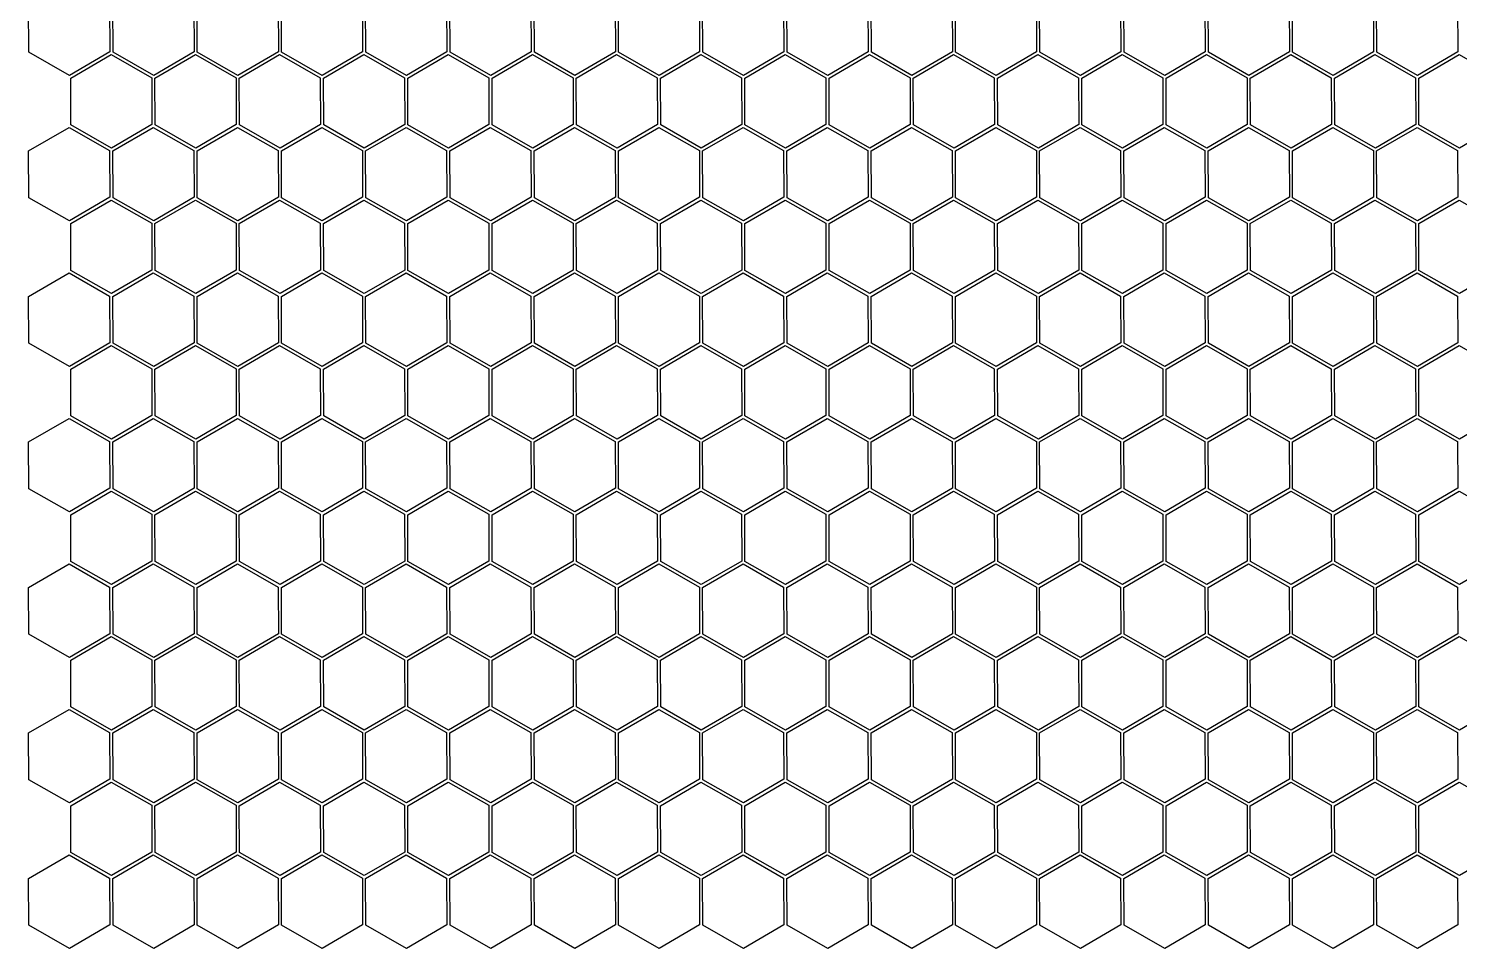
# Model space of a CAD drawing. Header units: millimetres. Extents: x -84.9 to 0, y -0.4 to 54.3.
# Drawn here: x -84.91 to -42.46, y -0.35 to 26.95 of the extents above; entities that cross this region are included whole.
import ezdxf

# ---------------------------------------------------------------- set-up
doc = ezdxf.new("R2010")
doc.units = ezdxf.units.MM
doc.layers.add('Layer_1', color=7, linetype='CONTINUOUS')

msp = doc.modelspace()

# ---------------------------------------------------------------- linework, layer by layer
at = {"layer": 'Layer_1', "color": 7}
for points in [[(-82.50412, 26.262636), (-83.703092, 25.563272), (-84.908245, 26.25193), (-84.914418, 27.639954), (-83.715445, 28.339316), (-82.510293, 27.650659)], [(-80.00412, 26.262636), (-81.203093, 25.563272), (-82.408245, 26.25193), (-82.414418, 27.639954), (-81.215445, 28.339316), (-80.010293, 27.650659)], [(-77.50412, 26.262636), (-78.703093, 25.563272), (-79.908245, 26.25193), (-79.914418, 27.639954), (-78.715445, 28.339316), (-77.510293, 27.650659)], [(-75.004118, 26.262636), (-76.203091, 25.563272), (-77.408245, 26.25193), (-77.414418, 27.639954), (-76.215445, 28.339316), (-75.010293, 27.650659)], [(-72.504119, 26.262636), (-73.703091, 25.563272), (-74.908245, 26.25193), (-74.914418, 27.639954), (-73.715446, 28.339316), (-72.510292, 27.650659)], [(-70.00412, 26.262636), (-71.203093, 25.563272), (-72.408245, 26.25193), (-72.414418, 27.639954), (-71.215446, 28.339316), (-70.010293, 27.650659)], [(-67.504121, 26.262636), (-68.703092, 25.563272), (-69.908246, 26.25193), (-69.914418, 27.639954), (-68.715446, 28.339316), (-67.510294, 27.650659)], [(-65.004119, 26.262636), (-66.203092, 25.563272), (-67.408246, 26.25193), (-67.414419, 27.639954), (-66.215446, 28.339316), (-65.010294, 27.650659)], [(-62.504119, 26.262636), (-63.703092, 25.563272), (-64.908246, 26.25193), (-64.914419, 27.639954), (-63.715446, 28.339316), (-62.510292, 27.650659)], [(-60.004119, 26.262636), (-61.203092, 25.563272), (-62.408244, 26.25193), (-62.414417, 27.639954), (-61.215446, 28.339316), (-60.010292, 27.650659)], [(-57.504121, 26.262636), (-58.703092, 25.563272), (-59.908246, 26.25193), (-59.914419, 27.639954), (-58.715446, 28.339316), (-57.510294, 27.650659)], [(-55.00412, 26.262636), (-56.203092, 25.563272), (-57.408246, 26.25193), (-57.414419, 27.639954), (-56.215447, 28.339316), (-55.010294, 27.650659)], [(-52.50412, 26.262636), (-53.703092, 25.563272), (-54.908246, 26.25193), (-54.914419, 27.639954), (-53.715447, 28.339316), (-52.510293, 27.650659)], [(-50.00412, 26.262636), (-51.203093, 25.563272), (-52.408245, 26.25193), (-52.414418, 27.639954), (-51.215447, 28.339316), (-50.010293, 27.650659)], [(-47.50412, 26.262636), (-48.703093, 25.563272), (-49.908245, 26.25193), (-49.914418, 27.639954), (-48.715445, 28.339316), (-47.510293, 27.650659)], [(-45.00412, 26.262636), (-46.203093, 25.563272), (-47.408247, 26.25193), (-47.41442, 27.639954), (-46.215447, 28.339316), (-45.010293, 27.650659)], [(-42.50412, 26.262636), (-43.703093, 25.563272), (-44.908247, 26.25193), (-44.91442, 27.639954), (-43.715447, 28.339316), (-42.510293, 27.650659)], [(-81.25412, 24.103123), (-82.453092, 23.40376), (-83.658245, 24.092419), (-83.664418, 25.480441), (-82.465445, 26.179805), (-81.260293, 25.491146)], [(-78.75412, 24.103123), (-79.953093, 23.40376), (-81.158245, 24.092419), (-81.164418, 25.480441), (-79.965445, 26.179805), (-78.760293, 25.491146)], [(-76.25412, 24.103123), (-77.453091, 23.40376), (-78.658245, 24.092419), (-78.664418, 25.480441), (-77.465445, 26.179805), (-76.260293, 25.491146)], [(-73.754119, 24.103123), (-74.953091, 23.40376), (-76.158245, 24.092419), (-76.164418, 25.480441), (-74.965445, 26.179805), (-73.760291, 25.491146)], [(-71.25412, 24.103123), (-72.453093, 23.40376), (-73.658245, 24.092419), (-73.664418, 25.480441), (-72.465446, 26.179805), (-71.260293, 25.491146)], [(-68.754121, 24.103123), (-69.953093, 23.40376), (-71.158245, 24.092419), (-71.164418, 25.480441), (-69.965446, 26.179805), (-68.760293, 25.491146)], [(-66.254121, 24.103123), (-67.453092, 23.40376), (-68.658246, 24.092419), (-68.664419, 25.480441), (-67.465446, 26.179805), (-66.260294, 25.491146)], [(-63.754119, 24.103123), (-64.953092, 23.40376), (-66.158246, 24.092419), (-66.164419, 25.480441), (-64.965446, 26.179805), (-63.760292, 25.491146)], [(-61.254119, 24.103123), (-62.453092, 23.40376), (-63.658246, 24.092419), (-63.664419, 25.480441), (-62.465446, 26.179805), (-61.260292, 25.491146)], [(-58.754121, 24.103123), (-59.953094, 23.40376), (-61.158246, 24.092419), (-61.164419, 25.480441), (-59.965446, 26.179805), (-58.760294, 25.491146)], [(-56.25412, 24.103123), (-57.453092, 23.40376), (-58.658246, 24.092419), (-58.664419, 25.480441), (-57.465446, 26.179805), (-56.260294, 25.491146)], [(-53.75412, 24.103123), (-54.953092, 23.40376), (-56.158246, 24.092419), (-56.164419, 25.480441), (-54.965447, 26.179805), (-53.760293, 25.491146)], [(-51.25412, 24.103123), (-52.453092, 23.40376), (-53.658245, 24.092419), (-53.664418, 25.480441), (-52.465447, 26.179805), (-51.260293, 25.491146)], [(-48.75412, 24.103123), (-49.953093, 23.40376), (-51.158245, 24.092419), (-51.164418, 25.480441), (-49.965445, 26.179805), (-48.760293, 25.491146)], [(-46.25412, 24.103123), (-47.453093, 23.40376), (-48.658247, 24.092419), (-48.66442, 25.480441), (-47.465447, 26.179805), (-46.260295, 25.491146)], [(-43.75412, 24.103123), (-44.953093, 23.40376), (-46.158247, 24.092419), (-46.16442, 25.480441), (-44.965447, 26.179805), (-43.760293, 25.491146)], [(-41.25412, 24.103123), (-42.453093, 23.40376), (-43.658245, 24.092419), (-43.664418, 25.480441), (-42.465447, 26.179805), (-41.260293, 25.491146)], [(-82.50412, 21.943612), (-83.703092, 21.244249), (-84.908245, 21.932908), (-84.914418, 23.32093), (-83.715445, 24.020294), (-82.510293, 23.331635)], [(-80.00412, 21.943612), (-81.203093, 21.244249), (-82.408245, 21.932908), (-82.414418, 23.32093), (-81.215445, 24.020294), (-80.010293, 23.331635)], [(-77.50412, 21.943612), (-78.703093, 21.244249), (-79.908245, 21.932908), (-79.914418, 23.32093), (-78.715445, 24.020294), (-77.510293, 23.331635)], [(-75.004118, 21.943612), (-76.203091, 21.244249), (-77.408245, 21.932908), (-77.414418, 23.32093), (-76.215445, 24.020294), (-75.010293, 23.331635)], [(-72.504119, 21.943612), (-73.703091, 21.244249), (-74.908245, 21.932908), (-74.914418, 23.32093), (-73.715446, 24.020294), (-72.510292, 23.331635)], [(-70.00412, 21.943612), (-71.203093, 21.244249), (-72.408245, 21.932908), (-72.414418, 23.32093), (-71.215446, 24.020294), (-70.010293, 23.331635)], [(-67.504121, 21.943612), (-68.703092, 21.244249), (-69.908246, 21.932908), (-69.914418, 23.32093), (-68.715446, 24.020294), (-67.510294, 23.331635)], [(-65.004119, 21.943612), (-66.203092, 21.244249), (-67.408246, 21.932908), (-67.414419, 23.32093), (-66.215446, 24.020294), (-65.010294, 23.331635)], [(-62.504119, 21.943612), (-63.703092, 21.244249), (-64.908246, 21.932908), (-64.914419, 23.32093), (-63.715446, 24.020294), (-62.510292, 23.331635)], [(-60.004119, 21.943612), (-61.203092, 21.244249), (-62.408244, 21.932908), (-62.414417, 23.32093), (-61.215446, 24.020294), (-60.010292, 23.331635)], [(-57.504121, 21.943612), (-58.703092, 21.244249), (-59.908246, 21.932908), (-59.914419, 23.32093), (-58.715446, 24.020294), (-57.510294, 23.331635)], [(-55.00412, 21.943612), (-56.203092, 21.244249), (-57.408246, 21.932908), (-57.414419, 23.32093), (-56.215447, 24.020294), (-55.010294, 23.331635)], [(-52.50412, 21.943612), (-53.703092, 21.244249), (-54.908246, 21.932908), (-54.914419, 23.32093), (-53.715447, 24.020294), (-52.510293, 23.331635)], [(-50.00412, 21.943612), (-51.203093, 21.244249), (-52.408245, 21.932908), (-52.414418, 23.32093), (-51.215447, 24.020294), (-50.010293, 23.331635)], [(-47.50412, 21.943612), (-48.703093, 21.244249), (-49.908245, 21.932908), (-49.914418, 23.32093), (-48.715445, 24.020294), (-47.510293, 23.331635)], [(-45.00412, 21.943612), (-46.203093, 21.244249), (-47.408247, 21.932908), (-47.41442, 23.32093), (-46.215447, 24.020294), (-45.010293, 23.331635)], [(-42.50412, 21.943612), (-43.703093, 21.244249), (-44.908247, 21.932908), (-44.91442, 23.32093), (-43.715447, 24.020294), (-42.510293, 23.331635)], [(-81.25412, 19.784101), (-82.453092, 19.084736), (-83.658245, 19.773395), (-83.664418, 21.161419), (-82.465445, 21.860781), (-81.260293, 21.172122)], [(-78.75412, 19.784101), (-79.953093, 19.084736), (-81.158245, 19.773395), (-81.164418, 21.161419), (-79.965445, 21.860781), (-78.760293, 21.172122)], [(-76.25412, 19.784101), (-77.453091, 19.084736), (-78.658245, 19.773395), (-78.664418, 21.161419), (-77.465445, 21.860781), (-76.260293, 21.172122)], [(-73.754119, 19.784101), (-74.953091, 19.084736), (-76.158245, 19.773395), (-76.164418, 21.161419), (-74.965445, 21.860781), (-73.760291, 21.172122)], [(-71.25412, 19.784101), (-72.453093, 19.084736), (-73.658245, 19.773395), (-73.664418, 21.161419), (-72.465446, 21.860781), (-71.260293, 21.172122)], [(-68.754121, 19.784101), (-69.953093, 19.084736), (-71.158245, 19.773395), (-71.164418, 21.161419), (-69.965446, 21.860781), (-68.760293, 21.172122)], [(-66.254121, 19.784101), (-67.453092, 19.084736), (-68.658246, 19.773395), (-68.664419, 21.161419), (-67.465446, 21.860781), (-66.260294, 21.172122)], [(-63.754119, 19.784101), (-64.953092, 19.084736), (-66.158246, 19.773395), (-66.164419, 21.161419), (-64.965446, 21.860781), (-63.760292, 21.172122)], [(-61.254119, 19.784101), (-62.453092, 19.084736), (-63.658246, 19.773395), (-63.664419, 21.161419), (-62.465446, 21.860781), (-61.260292, 21.172122)], [(-58.754121, 19.784101), (-59.953094, 19.084736), (-61.158246, 19.773395), (-61.164419, 21.161419), (-59.965446, 21.860781), (-58.760294, 21.172122)], [(-56.25412, 19.784101), (-57.453092, 19.084736), (-58.658246, 19.773395), (-58.664419, 21.161419), (-57.465446, 21.860781), (-56.260294, 21.172122)], [(-53.75412, 19.784101), (-54.953092, 19.084736), (-56.158246, 19.773395), (-56.164419, 21.161419), (-54.965447, 21.860781), (-53.760293, 21.172122)], [(-51.25412, 19.784101), (-52.453092, 19.084736), (-53.658245, 19.773395), (-53.664418, 21.161419), (-52.465447, 21.860781), (-51.260293, 21.172122)], [(-48.75412, 19.784101), (-49.953093, 19.084736), (-51.158245, 19.773395), (-51.164418, 21.161419), (-49.965445, 21.860781), (-48.760293, 21.172122)], [(-46.25412, 19.784101), (-47.453093, 19.084736), (-48.658247, 19.773395), (-48.66442, 21.161419), (-47.465447, 21.860781), (-46.260295, 21.172122)], [(-43.75412, 19.784101), (-44.953093, 19.084736), (-46.158247, 19.773395), (-46.16442, 21.161419), (-44.965447, 21.860781), (-43.760293, 21.172122)], [(-41.25412, 19.784101), (-42.453093, 19.084736), (-43.658245, 19.773395), (-43.664418, 21.161419), (-42.465447, 21.860781), (-41.260293, 21.172122)], [(-82.50412, 17.624588), (-83.703092, 16.925225), (-84.908245, 17.613884), (-84.914418, 19.001906), (-83.715445, 19.70127), (-82.510293, 19.012611)], [(-80.00412, 17.624588), (-81.203093, 16.925225), (-82.408245, 17.613884), (-82.414418, 19.001906), (-81.215445, 19.70127), (-80.010293, 19.012611)], [(-77.50412, 17.624588), (-78.703093, 16.925225), (-79.908245, 17.613884), (-79.914418, 19.001906), (-78.715445, 19.70127), (-77.510293, 19.012611)], [(-75.004118, 17.624588), (-76.203091, 16.925225), (-77.408245, 17.613884), (-77.414418, 19.001906), (-76.215445, 19.70127), (-75.010293, 19.012611)], [(-72.504119, 17.624588), (-73.703091, 16.925225), (-74.908245, 17.613884), (-74.914418, 19.001906), (-73.715446, 19.70127), (-72.510292, 19.012611)], [(-70.00412, 17.624588), (-71.203093, 16.925225), (-72.408245, 17.613884), (-72.414418, 19.001906), (-71.215446, 19.70127), (-70.010293, 19.012611)], [(-67.504121, 17.624588), (-68.703092, 16.925225), (-69.908246, 17.613884), (-69.914418, 19.001906), (-68.715446, 19.70127), (-67.510294, 19.012611)], [(-65.004119, 17.624588), (-66.203092, 16.925225), (-67.408246, 17.613884), (-67.414419, 19.001906), (-66.215446, 19.70127), (-65.010294, 19.012611)], [(-62.504119, 17.624588), (-63.703092, 16.925225), (-64.908246, 17.613884), (-64.914419, 19.001906), (-63.715446, 19.70127), (-62.510292, 19.012611)], [(-60.004119, 17.624588), (-61.203092, 16.925225), (-62.408244, 17.613884), (-62.414417, 19.001906), (-61.215446, 19.70127), (-60.010292, 19.012611)], [(-57.504121, 17.624588), (-58.703092, 16.925225), (-59.908246, 17.613884), (-59.914419, 19.001906), (-58.715446, 19.70127), (-57.510294, 19.012611)], [(-55.00412, 17.624588), (-56.203092, 16.925225), (-57.408246, 17.613884), (-57.414419, 19.001906), (-56.215447, 19.70127), (-55.010294, 19.012611)], [(-52.50412, 17.624588), (-53.703092, 16.925225), (-54.908246, 17.613884), (-54.914419, 19.001906), (-53.715447, 19.70127), (-52.510293, 19.012611)], [(-50.00412, 17.624588), (-51.203093, 16.925225), (-52.408245, 17.613884), (-52.414418, 19.001906), (-51.215447, 19.70127), (-50.010293, 19.012611)], [(-47.50412, 17.624588), (-48.703093, 16.925225), (-49.908245, 17.613884), (-49.914418, 19.001906), (-48.715445, 19.70127), (-47.510293, 19.012611)], [(-45.00412, 17.624588), (-46.203093, 16.925225), (-47.408247, 17.613884), (-47.41442, 19.001906), (-46.215447, 19.70127), (-45.010293, 19.012611)], [(-42.50412, 17.624588), (-43.703093, 16.925225), (-44.908247, 17.613884), (-44.91442, 19.001906), (-43.715447, 19.70127), (-42.510293, 19.012611)], [(-81.25412, 15.465077), (-82.453092, 14.765712), (-83.658245, 15.454371), (-83.664418, 16.842395), (-82.465445, 17.541757), (-81.260293, 16.853098)], [(-78.75412, 15.465077), (-79.953093, 14.765712), (-81.158245, 15.454371), (-81.164418, 16.842395), (-79.965445, 17.541757), (-78.760293, 16.853098)], [(-76.25412, 15.465077), (-77.453091, 14.765712), (-78.658245, 15.454371), (-78.664418, 16.842395), (-77.465445, 17.541757), (-76.260293, 16.853098)], [(-73.754119, 15.465077), (-74.953091, 14.765712), (-76.158245, 15.454371), (-76.164418, 16.842395), (-74.965445, 17.541757), (-73.760291, 16.853098)], [(-71.25412, 15.465077), (-72.453093, 14.765712), (-73.658245, 15.454371), (-73.664418, 16.842395), (-72.465446, 17.541757), (-71.260293, 16.853098)], [(-68.754121, 15.465077), (-69.953093, 14.765712), (-71.158245, 15.454371), (-71.164418, 16.842395), (-69.965446, 17.541757), (-68.760293, 16.853098)], [(-66.254121, 15.465077), (-67.453092, 14.765712), (-68.658246, 15.454371), (-68.664419, 16.842395), (-67.465446, 17.541757), (-66.260294, 16.853098)], [(-63.754119, 15.465077), (-64.953092, 14.765712), (-66.158246, 15.454371), (-66.164419, 16.842395), (-64.965446, 17.541757), (-63.760292, 16.853098)], [(-61.254119, 15.465077), (-62.453092, 14.765712), (-63.658246, 15.454371), (-63.664419, 16.842395), (-62.465446, 17.541757), (-61.260292, 16.853098)], [(-58.754121, 15.465077), (-59.953094, 14.765712), (-61.158246, 15.454371), (-61.164419, 16.842395), (-59.965446, 17.541757), (-58.760294, 16.853098)], [(-56.25412, 15.465077), (-57.453092, 14.765712), (-58.658246, 15.454371), (-58.664419, 16.842395), (-57.465446, 17.541757), (-56.260294, 16.853098)], [(-53.75412, 15.465077), (-54.953092, 14.765712), (-56.158246, 15.454371), (-56.164419, 16.842395), (-54.965447, 17.541757), (-53.760293, 16.853098)], [(-51.25412, 15.465077), (-52.453092, 14.765712), (-53.658245, 15.454371), (-53.664418, 16.842395), (-52.465447, 17.541757), (-51.260293, 16.853098)], [(-48.75412, 15.465077), (-49.953093, 14.765712), (-51.158245, 15.454371), (-51.164418, 16.842395), (-49.965445, 17.541757), (-48.760293, 16.853098)], [(-46.25412, 15.465077), (-47.453093, 14.765712), (-48.658247, 15.454371), (-48.66442, 16.842395), (-47.465447, 17.541757), (-46.260295, 16.853098)], [(-43.75412, 15.465077), (-44.953093, 14.765712), (-46.158247, 15.454371), (-46.16442, 16.842395), (-44.965447, 17.541757), (-43.760293, 16.853098)], [(-41.25412, 15.465077), (-42.453093, 14.765712), (-43.658245, 15.454371), (-43.664418, 16.842395), (-42.465447, 17.541757), (-41.260293, 16.853098)], [(-82.50412, 13.305566), (-83.703092, 12.606201), (-84.908245, 13.29486), (-84.914418, 14.682884), (-83.715445, 15.382246), (-82.510293, 14.693587)], [(-80.00412, 13.305566), (-81.203093, 12.606201), (-82.408245, 13.29486), (-82.414418, 14.682884), (-81.215445, 15.382246), (-80.010293, 14.693587)], [(-77.50412, 13.305566), (-78.703093, 12.606201), (-79.908245, 13.29486), (-79.914418, 14.682884), (-78.715445, 15.382246), (-77.510293, 14.693587)], [(-75.004118, 13.305566), (-76.203091, 12.606201), (-77.408245, 13.29486), (-77.414418, 14.682884), (-76.215445, 15.382246), (-75.010293, 14.693587)], [(-72.504119, 13.305566), (-73.703091, 12.606201), (-74.908245, 13.29486), (-74.914418, 14.682884), (-73.715446, 15.382246), (-72.510292, 14.693587)], [(-70.00412, 13.305566), (-71.203093, 12.606201), (-72.408245, 13.29486), (-72.414418, 14.682884), (-71.215446, 15.382246), (-70.010293, 14.693587)], [(-67.504121, 13.305566), (-68.703092, 12.606201), (-69.908246, 13.29486), (-69.914418, 14.682884), (-68.715446, 15.382246), (-67.510294, 14.693587)], [(-65.004119, 13.305566), (-66.203092, 12.606201), (-67.408246, 13.29486), (-67.414419, 14.682884), (-66.215446, 15.382246), (-65.010294, 14.693587)], [(-62.504119, 13.305566), (-63.703092, 12.606201), (-64.908246, 13.29486), (-64.914419, 14.682884), (-63.715446, 15.382246), (-62.510292, 14.693587)], [(-60.004119, 13.305566), (-61.203092, 12.606201), (-62.408244, 13.29486), (-62.414417, 14.682884), (-61.215446, 15.382246), (-60.010292, 14.693587)], [(-57.504121, 13.305566), (-58.703092, 12.606201), (-59.908246, 13.29486), (-59.914419, 14.682884), (-58.715446, 15.382246), (-57.510294, 14.693587)], [(-55.00412, 13.305566), (-56.203092, 12.606201), (-57.408246, 13.29486), (-57.414419, 14.682884), (-56.215447, 15.382246), (-55.010294, 14.693587)], [(-52.50412, 13.305566), (-53.703092, 12.606201), (-54.908246, 13.29486), (-54.914419, 14.682884), (-53.715447, 15.382246), (-52.510293, 14.693587)], [(-50.00412, 13.305566), (-51.203093, 12.606201), (-52.408245, 13.29486), (-52.414418, 14.682884), (-51.215447, 15.382246), (-50.010293, 14.693587)], [(-47.50412, 13.305566), (-48.703093, 12.606201), (-49.908245, 13.29486), (-49.914418, 14.682884), (-48.715445, 15.382246), (-47.510293, 14.693587)], [(-45.00412, 13.305566), (-46.203093, 12.606201), (-47.408247, 13.29486), (-47.41442, 14.682884), (-46.215447, 15.382246), (-45.010293, 14.693587)], [(-42.50412, 13.305566), (-43.703093, 12.606201), (-44.908247, 13.29486), (-44.91442, 14.682884), (-43.715447, 15.382246), (-42.510293, 14.693587)], [(-81.25412, 11.146053), (-82.453092, 10.44669), (-83.658245, 11.135349), (-83.664418, 12.523371), (-82.465445, 13.222735), (-81.260293, 12.534076)], [(-78.75412, 11.146053), (-79.953093, 10.44669), (-81.158245, 11.135349), (-81.164418, 12.523371), (-79.965445, 13.222735), (-78.760293, 12.534076)], [(-76.25412, 11.146053), (-77.453091, 10.44669), (-78.658245, 11.135349), (-78.664418, 12.523371), (-77.465445, 13.222735), (-76.260293, 12.534076)], [(-73.754119, 11.146053), (-74.953091, 10.44669), (-76.158245, 11.135349), (-76.164418, 12.523371), (-74.965445, 13.222735), (-73.760291, 12.534076)], [(-71.25412, 11.146053), (-72.453093, 10.44669), (-73.658245, 11.135349), (-73.664418, 12.523371), (-72.465446, 13.222735), (-71.260293, 12.534076)], [(-68.754121, 11.146053), (-69.953093, 10.44669), (-71.158245, 11.135349), (-71.164418, 12.523371), (-69.965446, 13.222735), (-68.760293, 12.534076)], [(-66.254121, 11.146053), (-67.453092, 10.44669), (-68.658246, 11.135349), (-68.664419, 12.523371), (-67.465446, 13.222735), (-66.260294, 12.534076)], [(-63.754119, 11.146053), (-64.953092, 10.44669), (-66.158246, 11.135349), (-66.164419, 12.523371), (-64.965446, 13.222735), (-63.760292, 12.534076)], [(-61.254119, 11.146053), (-62.453092, 10.44669), (-63.658246, 11.135349), (-63.664419, 12.523371), (-62.465446, 13.222735), (-61.260292, 12.534076)], [(-58.754121, 11.146053), (-59.953094, 10.44669), (-61.158246, 11.135349), (-61.164419, 12.523371), (-59.965446, 13.222735), (-58.760294, 12.534076)], [(-56.25412, 11.146053), (-57.453092, 10.44669), (-58.658246, 11.135349), (-58.664419, 12.523371), (-57.465446, 13.222735), (-56.260294, 12.534076)], [(-53.75412, 11.146053), (-54.953092, 10.44669), (-56.158246, 11.135349), (-56.164419, 12.523371), (-54.965447, 13.222735), (-53.760293, 12.534076)], [(-51.25412, 11.146053), (-52.453092, 10.44669), (-53.658245, 11.135349), (-53.664418, 12.523371), (-52.465447, 13.222735), (-51.260293, 12.534076)], [(-48.75412, 11.146053), (-49.953093, 10.44669), (-51.158245, 11.135349), (-51.164418, 12.523371), (-49.965445, 13.222735), (-48.760293, 12.534076)], [(-46.25412, 11.146053), (-47.453093, 10.44669), (-48.658247, 11.135349), (-48.66442, 12.523371), (-47.465447, 13.222735), (-46.260295, 12.534076)], [(-43.75412, 11.146053), (-44.953093, 10.44669), (-46.158247, 11.135349), (-46.16442, 12.523371), (-44.965447, 13.222735), (-43.760293, 12.534076)], [(-41.25412, 11.146053), (-42.453093, 10.44669), (-43.658245, 11.135349), (-43.664418, 12.523371), (-42.465447, 13.222735), (-41.260293, 12.534076)], [(-82.50412, 8.986542), (-83.703092, 8.287177), (-84.908245, 8.975836), (-84.914418, 10.363858), (-83.715445, 11.063222), (-82.510293, 10.374563)], [(-80.00412, 8.986542), (-81.203093, 8.287177), (-82.408245, 8.975836), (-82.414418, 10.363858), (-81.215445, 11.063222), (-80.010293, 10.374563)], [(-77.50412, 8.986542), (-78.703093, 8.287177), (-79.908245, 8.975836), (-79.914418, 10.363858), (-78.715445, 11.063222), (-77.510293, 10.374563)], [(-75.004118, 8.986542), (-76.203091, 8.287177), (-77.408245, 8.975836), (-77.414418, 10.363858), (-76.215445, 11.063222), (-75.010293, 10.374563)], [(-72.504119, 8.986542), (-73.703091, 8.287177), (-74.908245, 8.975836), (-74.914418, 10.363858), (-73.715446, 11.063222), (-72.510292, 10.374563)], [(-70.00412, 8.986542), (-71.203093, 8.287177), (-72.408245, 8.975836), (-72.414418, 10.363858), (-71.215446, 11.063222), (-70.010293, 10.374563)], [(-67.504121, 8.986542), (-68.703092, 8.287177), (-69.908246, 8.975836), (-69.914418, 10.363858), (-68.715446, 11.063222), (-67.510294, 10.374563)], [(-65.004119, 8.986542), (-66.203092, 8.287177), (-67.408246, 8.975836), (-67.414419, 10.363858), (-66.215446, 11.063222), (-65.010294, 10.374563)], [(-62.504119, 8.986542), (-63.703092, 8.287177), (-64.908246, 8.975836), (-64.914419, 10.363858), (-63.715446, 11.063222), (-62.510292, 10.374563)], [(-60.004119, 8.986542), (-61.203092, 8.287177), (-62.408244, 8.975836), (-62.414417, 10.363858), (-61.215446, 11.063222), (-60.010292, 10.374563)], [(-57.504121, 8.986542), (-58.703092, 8.287177), (-59.908246, 8.975836), (-59.914419, 10.363858), (-58.715446, 11.063222), (-57.510294, 10.374563)], [(-55.00412, 8.986542), (-56.203092, 8.287177), (-57.408246, 8.975836), (-57.414419, 10.363858), (-56.215447, 11.063222), (-55.010294, 10.374563)], [(-52.50412, 8.986542), (-53.703092, 8.287177), (-54.908246, 8.975836), (-54.914419, 10.363858), (-53.715447, 11.063222), (-52.510293, 10.374563)], [(-50.00412, 8.986542), (-51.203093, 8.287177), (-52.408245, 8.975836), (-52.414418, 10.363858), (-51.215447, 11.063222), (-50.010293, 10.374563)], [(-47.50412, 8.986542), (-48.703093, 8.287177), (-49.908245, 8.975836), (-49.914418, 10.363858), (-48.715445, 11.063222), (-47.510293, 10.374563)], [(-45.00412, 8.986542), (-46.203093, 8.287177), (-47.408247, 8.975836), (-47.41442, 10.363858), (-46.215447, 11.063222), (-45.010293, 10.374563)], [(-42.50412, 8.986542), (-43.703093, 8.287177), (-44.908247, 8.975836), (-44.91442, 10.363858), (-43.715447, 11.063222), (-42.510293, 10.374563)], [(-81.25412, 6.827029), (-82.453092, 6.127665), (-83.658245, 6.816324), (-83.664418, 8.204347), (-82.465445, 8.903709), (-81.260293, 8.215052)], [(-78.75412, 6.827029), (-79.953093, 6.127665), (-81.158245, 6.816324), (-81.164418, 8.204347), (-79.965445, 8.903709), (-78.760293, 8.215052)], [(-76.25412, 6.827029), (-77.453091, 6.127665), (-78.658245, 6.816324), (-78.664418, 8.204347), (-77.465445, 8.903709), (-76.260293, 8.215052)], [(-73.754119, 6.827029), (-74.953091, 6.127665), (-76.158245, 6.816324), (-76.164418, 8.204347), (-74.965445, 8.903709), (-73.760291, 8.215052)], [(-71.25412, 6.827029), (-72.453093, 6.127665), (-73.658245, 6.816324), (-73.664418, 8.204347), (-72.465446, 8.903709), (-71.260293, 8.215052)], [(-68.754121, 6.827029), (-69.953093, 6.127665), (-71.158245, 6.816324), (-71.164418, 8.204347), (-69.965446, 8.903709), (-68.760293, 8.215052)], [(-66.254121, 6.827029), (-67.453092, 6.127665), (-68.658246, 6.816324), (-68.664419, 8.204347), (-67.465446, 8.903709), (-66.260294, 8.215052)], [(-63.754119, 6.827029), (-64.953092, 6.127665), (-66.158246, 6.816324), (-66.164419, 8.204347), (-64.965446, 8.903709), (-63.760292, 8.215052)], [(-61.254119, 6.827029), (-62.453092, 6.127665), (-63.658246, 6.816324), (-63.664419, 8.204347), (-62.465446, 8.903709), (-61.260292, 8.215052)], [(-58.754121, 6.827029), (-59.953094, 6.127665), (-61.158246, 6.816324), (-61.164419, 8.204347), (-59.965446, 8.903709), (-58.760294, 8.215052)], [(-56.25412, 6.827029), (-57.453092, 6.127665), (-58.658246, 6.816324), (-58.664419, 8.204347), (-57.465446, 8.903709), (-56.260294, 8.215052)], [(-53.75412, 6.827029), (-54.953092, 6.127665), (-56.158246, 6.816324), (-56.164419, 8.204347), (-54.965447, 8.903709), (-53.760293, 8.215052)], [(-51.25412, 6.827029), (-52.453092, 6.127665), (-53.658245, 6.816324), (-53.664418, 8.204347), (-52.465447, 8.903709), (-51.260293, 8.215052)], [(-48.75412, 6.827029), (-49.953093, 6.127665), (-51.158245, 6.816324), (-51.164418, 8.204347), (-49.965445, 8.903709), (-48.760293, 8.215052)], [(-46.25412, 6.827029), (-47.453093, 6.127665), (-48.658247, 6.816324), (-48.66442, 8.204347), (-47.465447, 8.903709), (-46.260295, 8.215052)], [(-43.75412, 6.827029), (-44.953093, 6.127665), (-46.158247, 6.816324), (-46.16442, 8.204347), (-44.965447, 8.903709), (-43.760293, 8.215052)], [(-41.25412, 6.827029), (-42.453093, 6.127665), (-43.658245, 6.816324), (-43.664418, 8.204347), (-42.465447, 8.903709), (-41.260293, 8.215052)], [(-82.50412, 4.667516), (-83.703092, 3.968153), (-84.908245, 4.656812), (-84.914418, 6.044834), (-83.715445, 6.744198), (-82.510293, 6.055539)], [(-80.00412, 4.667516), (-81.203093, 3.968153), (-82.408245, 4.656812), (-82.414418, 6.044834), (-81.215445, 6.744198), (-80.010293, 6.055539)], [(-77.50412, 4.667516), (-78.703093, 3.968153), (-79.908245, 4.656812), (-79.914418, 6.044834), (-78.715445, 6.744198), (-77.510293, 6.055539)], [(-75.004118, 4.667516), (-76.203091, 3.968153), (-77.408245, 4.656812), (-77.414418, 6.044834), (-76.215445, 6.744198), (-75.010293, 6.055539)], [(-72.504119, 4.667516), (-73.703091, 3.968153), (-74.908245, 4.656812), (-74.914418, 6.044834), (-73.715446, 6.744198), (-72.510292, 6.055539)], [(-70.00412, 4.667516), (-71.203093, 3.968153), (-72.408245, 4.656812), (-72.414418, 6.044834), (-71.215446, 6.744198), (-70.010293, 6.055539)], [(-67.504121, 4.667516), (-68.703092, 3.968153), (-69.908246, 4.656812), (-69.914418, 6.044834), (-68.715446, 6.744198), (-67.510294, 6.055539)], [(-65.004119, 4.667516), (-66.203092, 3.968153), (-67.408246, 4.656812), (-67.414419, 6.044834), (-66.215446, 6.744198), (-65.010294, 6.055539)], [(-62.504119, 4.667516), (-63.703092, 3.968153), (-64.908246, 4.656812), (-64.914419, 6.044834), (-63.715446, 6.744198), (-62.510292, 6.055539)], [(-60.004119, 4.667516), (-61.203092, 3.968153), (-62.408244, 4.656812), (-62.414417, 6.044834), (-61.215446, 6.744198), (-60.010292, 6.055539)], [(-57.504121, 4.667516), (-58.703092, 3.968153), (-59.908246, 4.656812), (-59.914419, 6.044834), (-58.715446, 6.744198), (-57.510294, 6.055539)], [(-55.00412, 4.667516), (-56.203092, 3.968153), (-57.408246, 4.656812), (-57.414419, 6.044834), (-56.215447, 6.744198), (-55.010294, 6.055539)], [(-52.50412, 4.667516), (-53.703092, 3.968153), (-54.908246, 4.656812), (-54.914419, 6.044834), (-53.715447, 6.744198), (-52.510293, 6.055539)], [(-50.00412, 4.667516), (-51.203093, 3.968153), (-52.408245, 4.656812), (-52.414418, 6.044834), (-51.215447, 6.744198), (-50.010293, 6.055539)], [(-47.50412, 4.667516), (-48.703093, 3.968153), (-49.908245, 4.656812), (-49.914418, 6.044834), (-48.715445, 6.744198), (-47.510293, 6.055539)], [(-45.00412, 4.667516), (-46.203093, 3.968153), (-47.408247, 4.656812), (-47.41442, 6.044834), (-46.215447, 6.744198), (-45.010293, 6.055539)], [(-42.50412, 4.667516), (-43.703093, 3.968153), (-44.908247, 4.656812), (-44.91442, 6.044834), (-43.715447, 6.744198), (-42.510293, 6.055539)], [(-81.25412, 2.508005), (-82.453092, 1.808642), (-83.658245, 2.497301), (-83.664418, 3.885323), (-82.465445, 4.584687), (-81.260293, 3.896028)], [(-78.75412, 2.508005), (-79.953093, 1.808642), (-81.158245, 2.497301), (-81.164418, 3.885323), (-79.965445, 4.584687), (-78.760293, 3.896028)], [(-76.25412, 2.508005), (-77.453091, 1.808642), (-78.658245, 2.497301), (-78.664418, 3.885323), (-77.465445, 4.584687), (-76.260293, 3.896028)], [(-73.754119, 2.508005), (-74.953091, 1.808642), (-76.158245, 2.497301), (-76.164418, 3.885323), (-74.965445, 4.584687), (-73.760291, 3.896028)], [(-71.25412, 2.508005), (-72.453093, 1.808642), (-73.658245, 2.497301), (-73.664418, 3.885323), (-72.465446, 4.584687), (-71.260293, 3.896028)], [(-68.754121, 2.508005), (-69.953093, 1.808642), (-71.158245, 2.497301), (-71.164418, 3.885323), (-69.965446, 4.584687), (-68.760293, 3.896028)], [(-66.254121, 2.508005), (-67.453092, 1.808642), (-68.658246, 2.497301), (-68.664419, 3.885323), (-67.465446, 4.584687), (-66.260294, 3.896028)], [(-63.754119, 2.508005), (-64.953092, 1.808642), (-66.158246, 2.497301), (-66.164419, 3.885323), (-64.965446, 4.584687), (-63.760292, 3.896028)], [(-61.254119, 2.508005), (-62.453092, 1.808642), (-63.658246, 2.497301), (-63.664419, 3.885323), (-62.465446, 4.584687), (-61.260292, 3.896028)], [(-58.754121, 2.508005), (-59.953094, 1.808642), (-61.158246, 2.497301), (-61.164419, 3.885323), (-59.965446, 4.584687), (-58.760294, 3.896028)], [(-56.25412, 2.508005), (-57.453092, 1.808642), (-58.658246, 2.497301), (-58.664419, 3.885323), (-57.465446, 4.584687), (-56.260294, 3.896028)], [(-53.75412, 2.508005), (-54.953092, 1.808642), (-56.158246, 2.497301), (-56.164419, 3.885323), (-54.965447, 4.584687), (-53.760293, 3.896028)], [(-51.25412, 2.508005), (-52.453092, 1.808642), (-53.658245, 2.497301), (-53.664418, 3.885323), (-52.465447, 4.584687), (-51.260293, 3.896028)], [(-48.75412, 2.508005), (-49.953093, 1.808642), (-51.158245, 2.497301), (-51.164418, 3.885323), (-49.965445, 4.584687), (-48.760293, 3.896028)], [(-46.25412, 2.508005), (-47.453093, 1.808642), (-48.658247, 2.497301), (-48.66442, 3.885323), (-47.465447, 4.584687), (-46.260295, 3.896028)], [(-43.75412, 2.508005), (-44.953093, 1.808642), (-46.158247, 2.497301), (-46.16442, 3.885323), (-44.965447, 4.584687), (-43.760293, 3.896028)], [(-41.25412, 2.508005), (-42.453093, 1.808642), (-43.658245, 2.497301), (-43.664418, 3.885323), (-42.465447, 4.584687), (-41.260293, 3.896028)], [(-82.50412, 0.348494), (-83.703092, -0.350871), (-84.908245, 0.337788), (-84.914418, 1.725812), (-83.715445, 2.425174), (-82.510293, 1.736515)], [(-80.00412, 0.348494), (-81.203093, -0.350871), (-82.408245, 0.337788), (-82.414418, 1.725812), (-81.215445, 2.425174), (-80.010293, 1.736515)], [(-77.50412, 0.348494), (-78.703093, -0.350871), (-79.908245, 0.337788), (-79.914418, 1.725812), (-78.715445, 2.425174), (-77.510293, 1.736515)], [(-75.004118, 0.348494), (-76.203091, -0.350871), (-77.408245, 0.337788), (-77.414418, 1.725812), (-76.215445, 2.425174), (-75.010293, 1.736515)], [(-72.504119, 0.348494), (-73.703091, -0.350871), (-74.908245, 0.337788), (-74.914418, 1.725812), (-73.715446, 2.425174), (-72.510292, 1.736515)], [(-70.00412, 0.348494), (-71.203093, -0.350871), (-72.408245, 0.337788), (-72.414418, 1.725812), (-71.215446, 2.425174), (-70.010293, 1.736515)], [(-67.504121, 0.348494), (-68.703092, -0.350871), (-69.908246, 0.337788), (-69.914418, 1.725812), (-68.715446, 2.425174), (-67.510294, 1.736515)], [(-65.004119, 0.348494), (-66.203092, -0.350871), (-67.408246, 0.337788), (-67.414419, 1.725812), (-66.215446, 2.425174), (-65.010294, 1.736515)], [(-62.504119, 0.348494), (-63.703092, -0.350871), (-64.908246, 0.337788), (-64.914419, 1.725812), (-63.715446, 2.425174), (-62.510292, 1.736515)], [(-60.004119, 0.348494), (-61.203092, -0.350871), (-62.408244, 0.337788), (-62.414417, 1.725812), (-61.215446, 2.425174), (-60.010292, 1.736515)], [(-57.504121, 0.348494), (-58.703092, -0.350871), (-59.908246, 0.337788), (-59.914419, 1.725812), (-58.715446, 2.425174), (-57.510294, 1.736515)], [(-55.00412, 0.348494), (-56.203092, -0.350871), (-57.408246, 0.337788), (-57.414419, 1.725812), (-56.215447, 2.425174), (-55.010294, 1.736515)], [(-52.50412, 0.348494), (-53.703092, -0.350871), (-54.908246, 0.337788), (-54.914419, 1.725812), (-53.715447, 2.425174), (-52.510293, 1.736515)], [(-50.00412, 0.348494), (-51.203093, -0.350871), (-52.408245, 0.337788), (-52.414418, 1.725812), (-51.215447, 2.425174), (-50.010293, 1.736515)], [(-47.50412, 0.348494), (-48.703093, -0.350871), (-49.908245, 0.337788), (-49.914418, 1.725812), (-48.715445, 2.425174), (-47.510293, 1.736515)], [(-45.00412, 0.348494), (-46.203093, -0.350871), (-47.408247, 0.337788), (-47.41442, 1.725812), (-46.215447, 2.425174), (-45.010293, 1.736515)], [(-42.50412, 0.348494), (-43.703093, -0.350871), (-44.908247, 0.337788), (-44.91442, 1.725812), (-43.715447, 2.425174), (-42.510293, 1.736515)]]:
    msp.add_lwpolyline(points, close=True, dxfattribs=at)

doc.saveas('drawing.dxf')
